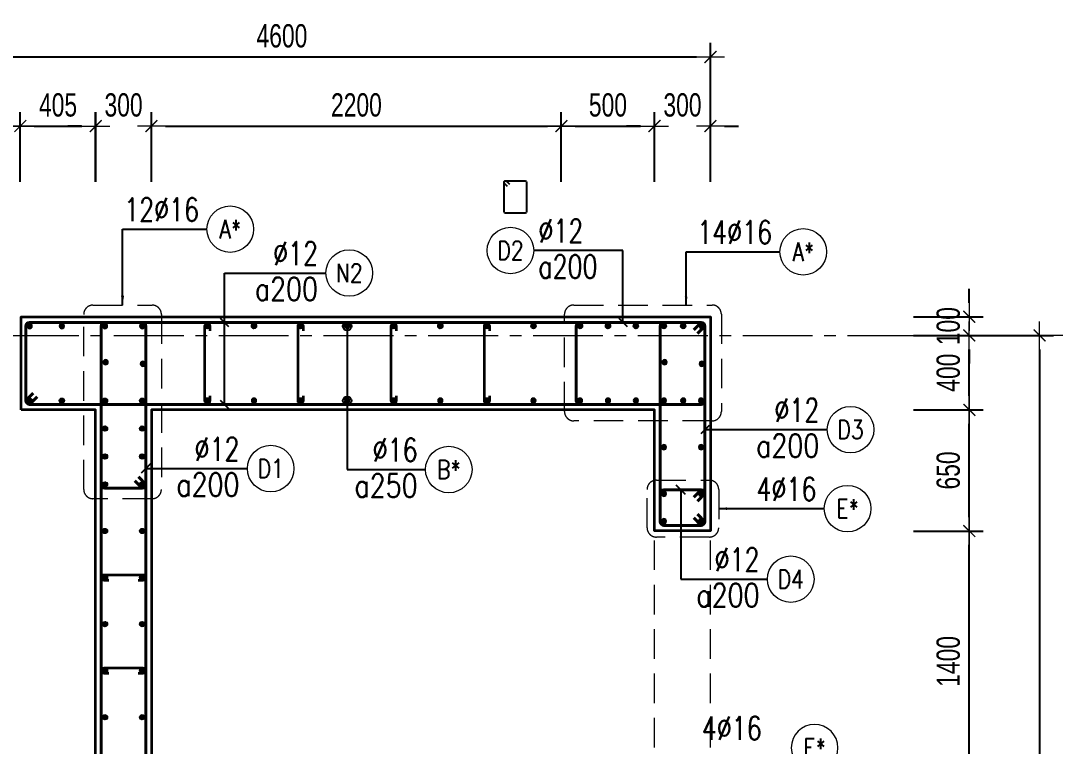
# Model space of a CAD drawing. Header units: millimetres. Extents: x 738475 to 1279438, y -34239 to 156422.
# Drawn here: x 1087010 to 1092563, y 31740 to 35636 of the extents above; entities that cross this region are included whole.
import ezdxf
from ezdxf.enums import TextEntityAlignment as Align

# ---------------------------------------------------------------- set-up
doc = ezdxf.new("R2010")
doc.units = ezdxf.units.MM
doc.header["$MEASUREMENT"] = 0
for name, pattern in [('HIDDEN2', [4.7625, 3.175, -1.5875]), ('HT_Dim Grid$0$CENTER2', [1.125, 0.75, -0.125, 0.125, -0.125]), ('HT_Grid$0$CENTER2', [1.125, 0.75, -0.125, 0.125, -0.125])]:
    doc.linetypes.add(name, pattern=pattern)
doc.layers.get('0').update_dxf_attribs({"lineweight": 20})
doc.layers.get('Defpoints').update_dxf_attribs({"color": 151, "lineweight": 9})
for name, color, linetype, lineweight in [('HT_Dim Grid$0$NDC_S_AXIS', 5, 'HT_Dim Grid$0$CENTER2', 13), ('HT_Dim Grid$0$NDC_S_SYMBOL', 1, 'Continuous', 15), ('HT_Dim Grid$0$NDC_S_TEXT SYMBOL', 7, 'Continuous', 20), ('HT_Grid$0$NDC_S_AXIS', 5, 'HT_Grid$0$CENTER2', 13), ('KC-LEADER', 153, 'Continuous', 18), ('KC-THEP', 6, 'Continuous', 40), ('NDC_S_BEAM', 3, 'HIDDEN2', 20), ('NDC_S_DIM', 1, 'Continuous', 15), ('NDC_S_HIDDEN', 8, 'HIDDEN2', 13), ('NDC_S_LEADER', 1, 'Continuous', 15), ('NDC_S_REBAR', 4, 'Continuous', 35), ('NDC_S_STIRRUP', 4, 'Continuous', 40), ('NDC_S_VN TEXT', 7, 'Continuous', 20), ('NDC_S_WALL', 6, 'Continuous', 35)]:
    doc.layers.add(name, color=color, linetype=linetype, lineweight=lineweight)
doc.layers.add('Ligature', color=1, linetype='Continuous')
doc.styles.add('HT_Dim Grid$0$NDC_ANNO', font='', dxfattribs={"width": 0.8})
doc.styles.add('NDC_ARIAL', font='arial.ttf', dxfattribs={"width": 0.85})
doc.styles.add('NDC_DIM', font='', dxfattribs={"width": 0.75})
doc.styles.add('NDC_EN TXT', font='romans.shx', dxfattribs={"width": 0.8})
doc.styles.get('HT_Dim Grid$0$NDC_ANNO').set_extended_font_data('Dotum')
doc.styles.get('NDC_DIM').set_extended_font_data('Dotum')
doc.dimstyles.new('NDC_1-50', dxfattribs={"dimscale": 50, "dimtxt": 2.5, "dimasz": 1, "dimexe": 1.5, "dimexo": 0, "dimgap": 0.8, "dimtad": 1, "dimdec": 0, "dimdsep": 46, "dimtxsty": 'NDC_ARIAL', "dimblk": 'DIMMARK', "dimcen": 49999.938995, "dimdle": 1.5, "dimclrd": 1, "dimclre": 1, "dimclrt": 3, "dimadec": 0, "dimazin": 0, "dimtfac": 1, "dimtdec": 0, "dimtix": 1, "dimtmove": 2, "dimatfit": 3, "dimfxl": 1, "dimarcsym": 0})
doc.dimstyles.new('NDC_dim_30', dxfattribs={"dimscale": 30, "dimtxt": 2.5, "dimasz": 1.5, "dimexe": 1.5, "dimexo": 2.5, "dimgap": 1, "dimtad": 1, "dimdec": 0, "dimzin": 0, "dimdsep": 46, "dimtxsty": 'NDC_DIM', "dimblk": 'DIMMARK', "dimcen": 0.09, "dimdle": 1.2, "dimclrd": 1, "dimclre": 1, "dimclrt": 3, "dimadec": 0, "dimazin": 0, "dimtfac": 1, "dimtdec": 0, "dimtix": 1, "dimtofl": 0, "dimtmove": 0, "dimatfit": 3, "dimfxl": 6, "dimfxlon": 1, "dimtolj": 1, "dimtzin": 0, "dimarcsym": 0})
doc.dimstyles.new('NDC_dim_50', dxfattribs={"dimscale": 50, "dimtxt": 2.5, "dimasz": 1.5, "dimexe": 1.5, "dimexo": 2.5, "dimgap": 1, "dimtad": 1, "dimdec": 0, "dimzin": 0, "dimdsep": 46, "dimtxsty": 'NDC_DIM', "dimblk": 'DIMMARK', "dimcen": 0.09, "dimdle": 1.2, "dimclrd": 1, "dimclre": 1, "dimclrt": 3, "dimadec": 0, "dimazin": 0, "dimtfac": 1, "dimtdec": 0, "dimtix": 1, "dimtofl": 0, "dimtmove": 0, "dimatfit": 3, "dimfxl": 6, "dimfxlon": 1, "dimtolj": 1, "dimtzin": 0, "dimarcsym": 0})

# ---------------------------------------------------------------- blocks, each defined once
blk = doc.blocks.new('THEP')
at = {"layer": 'KC-LEADER', "color": 6}
blk.add_circle((0, 0), 14, dxfattribs=at)
at = {"layer": 'KC-THEP'}
for p, q in [((-14, 0), (14, 0)), ((9.9, 9.9), (-9.9, -9.9)), ((-9.9, 9.9), (9.9, -9.9)), ((0, 14), (0, -14))]:
    blk.add_line(p, q, dxfattribs=at)
blk = doc.blocks.new('*U13')
blk.add_circle((-2.5, 0), 2.5)
at = {"layer": 'NDC_S_VN TEXT', "color": 3, "style": 'NDC_EN TXT', "width": 0.75}
blk.add_attdef('DK1', (0.5, 0.85), '', height=2.5, dxfattribs=at)
at = {"layer": 'NDC_S_VN TEXT', "color": 7, "style": 'NDC_EN TXT', "width": 0.8}
blk.add_attdef('SH2', text='', height=2, dxfattribs=at).set_placement((-2.5, 0), align=Align.MIDDLE)
blk = doc.blocks.new('DIMMARK')
at = {"layer": 'NDC_S_DIM', "color": 1}
blk.add_line((-1.5, 0), (1, 0), dxfattribs=at)
at = {"layer": 'NDC_S_DIM', "color": 2, "const_width": 0.1}
blk.add_lwpolyline([(-0.424, -0.424), (0.424, 0.424)], dxfattribs=at)
blk = doc.blocks.new('*U10')
blk.add_circle((2.5, 0), 2.5)
at = {"layer": 'NDC_S_VN TEXT', "color": 3, "style": 'NDC_EN TXT'}
for tag, width, p in [('DK2', 0.75, (-0.85, 0.85)), ('KC2', 0.8, (-0.85, -2.97))]:
    blk.add_attdef(tag, text='', height=2.5, dxfattribs=dict(at, width=width)).set_placement(p, align=Align.RIGHT)
at = {"layer": 'NDC_S_VN TEXT', "color": 7, "style": 'NDC_EN TXT', "width": 0.8}
blk.add_attdef('SH3', text='', height=2, dxfattribs=at).set_placement((2.5, 0), align=Align.MIDDLE)
blk = doc.blocks.new('*U9')
blk.add_circle((2.5, 0), 2.5)
at = {"layer": 'NDC_S_VN TEXT', "color": 3, "style": 'NDC_EN TXT', "width": 0.75}
blk.add_attdef('DK2', text='', height=2.5, dxfattribs=at).set_placement((-0.85, 0.85), align=Align.RIGHT)
at = {"layer": 'NDC_S_VN TEXT', "color": 7, "style": 'NDC_EN TXT', "width": 0.8}
blk.add_attdef('SH3', text='', height=2, dxfattribs=at).set_placement((2.5, 0), align=Align.MIDDLE)
blk = doc.blocks.new('*U11')
blk.add_circle((-2.5, 0), 2.5)
at = {"layer": 'NDC_S_VN TEXT', "color": 3, "style": 'NDC_EN TXT', "width": 0.75}
for tag, p in [('DK1', (0.5, 0.85)), ('KC1', (0.5, -2.97))]:
    blk.add_attdef(tag, p, '', height=2.5, dxfattribs=at)
at = {"layer": 'NDC_S_VN TEXT', "color": 7, "style": 'NDC_EN TXT', "width": 0.8}
blk.add_attdef('SH2', text='', height=2, dxfattribs=at).set_placement((-2.5, 0), align=Align.MIDDLE)
blk = doc.blocks.new('*D880')
at = {"layer": 'Defpoints', "color": 0, "transparency": 16777216}
for p in [(1090711.7, 32896.2), (1092101.2, 32896.2), (1090711.7, 31496.2)]:
    blk.add_point(p, dxfattribs=at)
at = {"layer": 'NDC_S_DIM', "color": 1, "lineweight": -2, "transparency": 16777216}
for p, q in [((1091801.2, 32896.2), (1092176.2, 32896.2)), ((1092101.2, 31571.2), (1092101.2, 32821.2)), ((1091801.2, 31496.2), (1092176.2, 31496.2))]:
    blk.add_line(p, q, dxfattribs=at)
at = {"layer": 'NDC_S_DIM', "color": 1, "lineweight": -2, "transparency": 16777216, "xscale": 75, "yscale": 75, "zscale": 75}
for p, rotation in [((1092101.2, 32896.2), 90), ((1092101.2, 31496.2), 270)]:
    blk.add_blockref('DIMMARK', p, dxfattribs=dict(at, rotation=rotation))
at = {"layer": 'NDC_S_DIM', "color": 3, "transparency": 16777216, "insert": (1091988.6, 32196.2), "char_height": 125, "attachment_point": 5, "rotation": 90, "style": 'NDC_DIM'}
blk.add_mtext('\\A1;1400', dxfattribs=at)
blk = doc.blocks.new('*D881')
at = {"layer": 'Defpoints', "color": 0, "transparency": 16777216}
for p in [(1090411.7, 33546.2), (1092101.2, 33546.2), (1090711.7, 32896.2)]:
    blk.add_point(p, dxfattribs=at)
at = {"layer": 'NDC_S_DIM', "color": 1, "lineweight": -2, "transparency": 16777216}
for p, q in [((1091801.2, 33546.2), (1092176.2, 33546.2)), ((1092101.2, 32971.2), (1092101.2, 33471.2)), ((1091801.2, 32896.2), (1092176.2, 32896.2))]:
    blk.add_line(p, q, dxfattribs=at)
at = {"layer": 'NDC_S_DIM', "color": 1, "lineweight": -2, "transparency": 16777216, "xscale": 75, "yscale": 75, "zscale": 75}
for p, rotation in [((1092101.2, 33546.2), 90), ((1092101.2, 32896.2), 270)]:
    blk.add_blockref('DIMMARK', p, dxfattribs=dict(at, rotation=rotation))
at = {"layer": 'NDC_S_DIM', "color": 3, "transparency": 16777216, "insert": (1091988.6, 33221.2), "char_height": 125, "attachment_point": 5, "rotation": 90, "style": 'NDC_DIM'}
blk.add_mtext('\\A1;650', dxfattribs=at)
blk = doc.blocks.new('*D882')
at = {"layer": 'Defpoints', "color": 0, "transparency": 16777216}
for p in [(1090711.7, 33946.2), (1092101.2, 33946.2), (1090411.7, 33546.2)]:
    blk.add_point(p, dxfattribs=at)
at = {"layer": 'NDC_S_DIM', "color": 1, "lineweight": -2, "transparency": 16777216}
for p, q in [((1091801.2, 33946.2), (1092176.2, 33946.2)), ((1092101.2, 33621.2), (1092101.2, 33871.2)), ((1091801.2, 33546.2), (1092176.2, 33546.2))]:
    blk.add_line(p, q, dxfattribs=at)
at = {"layer": 'NDC_S_DIM', "color": 1, "lineweight": -2, "transparency": 16777216, "xscale": 75, "yscale": 75, "zscale": 75}
for p, rotation in [((1092101.2, 33946.2), 90), ((1092101.2, 33546.2), 270)]:
    blk.add_blockref('DIMMARK', p, dxfattribs=dict(at, rotation=rotation))
at = {"layer": 'NDC_S_DIM', "color": 3, "transparency": 16777216, "insert": (1091988.6, 33746.2), "char_height": 125, "attachment_point": 5, "rotation": 90, "style": 'NDC_DIM'}
blk.add_mtext('\\A1;400', dxfattribs=at)
blk = doc.blocks.new('*D883')
at = {"layer": 'Defpoints', "color": 0, "transparency": 16777216}
for p in [(1090770.2, 33946.2), (1090711.7, 24946.2), (1092477.7, 24946.2)]:
    blk.add_point(p, dxfattribs=at)
at = {"layer": 'NDC_S_DIM', "color": 1, "lineweight": -2, "transparency": 16777216}
for p, q in [((1092177.7, 33946.2), (1092552.7, 33946.2)), ((1092477.7, 33871.2), (1092477.7, 25021.2)), ((1092177.7, 24946.2), (1092552.7, 24946.2))]:
    blk.add_line(p, q, dxfattribs=at)
at = {"layer": 'NDC_S_DIM', "color": 1, "lineweight": -2, "transparency": 16777216, "xscale": 75, "yscale": 75, "zscale": 75}
for p, rotation in [((1092477.7, 33946.2), 90), ((1092477.7, 24946.2), 270)]:
    blk.add_blockref('DIMMARK', p, dxfattribs=dict(at, rotation=rotation))
at = {"layer": 'NDC_S_DIM', "color": 3, "transparency": 16777216, "insert": (1092365.1, 29446.2), "char_height": 125, "attachment_point": 5, "rotation": 90, "style": 'NDC_DIM'}
blk.add_mtext('\\A1;9000', dxfattribs=at)
blk = doc.blocks.new('*D885')
at = {"layer": 'Defpoints', "color": 0, "transparency": 16777216}
for p in [(1087711.7, 35070.5), (1087411.7, 33546.2), (1087711.7, 33546.2)]:
    blk.add_point(p, dxfattribs=at)
at = {"layer": 'NDC_S_DIM', "color": 1, "lineweight": -2, "transparency": 16777216}
for p, q in [((1087411.7, 34770.5), (1087411.7, 35145.5)), ((1087711.7, 34770.5), (1087711.7, 35145.5)), ((1087336.7, 35070.5), (1087261.7, 35070.5)), ((1087786.7, 35070.5), (1087861.7, 35070.5))]:
    blk.add_line(p, q, dxfattribs=at)
at = {"layer": 'NDC_S_DIM', "color": 1, "lineweight": -2, "transparency": 16777216, "xscale": 75, "yscale": 75, "zscale": 75}
blk.add_blockref('DIMMARK', (1087411.7, 35070.5), dxfattribs=at)
at = {"layer": 'NDC_S_DIM', "color": 1, "lineweight": -2, "transparency": 16777216, "xscale": 75, "yscale": 75, "zscale": 75, "rotation": 180}
blk.add_blockref('DIMMARK', (1087711.7, 35070.5), dxfattribs=at)
at = {"layer": 'NDC_S_DIM', "color": 3, "transparency": 16777216, "insert": (1087561.7, 35183.1), "char_height": 125, "attachment_point": 5, "style": 'NDC_DIM'}
blk.add_mtext('\\A1;300', dxfattribs=at)
blk = doc.blocks.new('*D886')
at = {"layer": 'Defpoints', "color": 0, "transparency": 16777216}
for p in [(1089911.3, 35070.5), (1089911.3, 33798.6), (1087711.7, 33546.2)]:
    blk.add_point(p, dxfattribs=at)
at = {"layer": 'NDC_S_DIM', "color": 1, "lineweight": -2, "transparency": 16777216}
for p, q in [((1087711.7, 34770.5), (1087711.7, 35145.5)), ((1089911.3, 34770.5), (1089911.3, 35145.5)), ((1087786.7, 35070.5), (1089836.3, 35070.5))]:
    blk.add_line(p, q, dxfattribs=at)
at = {"layer": 'NDC_S_DIM', "color": 1, "lineweight": -2, "transparency": 16777216, "xscale": 75, "yscale": 75, "zscale": 75, "rotation": 180}
blk.add_blockref('DIMMARK', (1087711.7, 35070.5), dxfattribs=at)
at = {"layer": 'NDC_S_DIM', "color": 1, "lineweight": -2, "transparency": 16777216, "xscale": 75, "yscale": 75, "zscale": 75}
blk.add_blockref('DIMMARK', (1089911.3, 35070.5), dxfattribs=at)
at = {"layer": 'NDC_S_DIM', "color": 3, "transparency": 16777216, "insert": (1088811.5, 35183.1), "char_height": 125, "attachment_point": 5, "style": 'NDC_DIM'}
blk.add_mtext('\\A1;2200', dxfattribs=at)
blk = doc.blocks.new('*D887')
at = {"layer": 'Defpoints', "color": 0, "transparency": 16777216}
for p in [(1090411.7, 35070.5), (1089911.3, 33798.6), (1090411.7, 33546.2)]:
    blk.add_point(p, dxfattribs=at)
at = {"layer": 'NDC_S_DIM', "color": 1, "lineweight": -2, "transparency": 16777216}
for p, q in [((1089911.3, 34770.5), (1089911.3, 35145.5)), ((1090411.7, 34770.5), (1090411.7, 35145.5)), ((1089986.3, 35070.5), (1090336.7, 35070.5))]:
    blk.add_line(p, q, dxfattribs=at)
at = {"layer": 'NDC_S_DIM', "color": 1, "lineweight": -2, "transparency": 16777216, "xscale": 75, "yscale": 75, "zscale": 75, "rotation": 180}
blk.add_blockref('DIMMARK', (1089911.3, 35070.5), dxfattribs=at)
at = {"layer": 'NDC_S_DIM', "color": 1, "lineweight": -2, "transparency": 16777216, "xscale": 75, "yscale": 75, "zscale": 75}
blk.add_blockref('DIMMARK', (1090411.7, 35070.5), dxfattribs=at)
at = {"layer": 'NDC_S_DIM', "color": 3, "transparency": 16777216, "insert": (1090161.5, 35183.1), "char_height": 125, "attachment_point": 5, "style": 'NDC_DIM'}
blk.add_mtext('\\A1;500', dxfattribs=at)
blk = doc.blocks.new('*D888')
at = {"layer": 'Defpoints', "color": 0, "transparency": 16777216}
for p in [(1090711.7, 35070.5), (1090711.7, 34046.2), (1090411.7, 33546.2)]:
    blk.add_point(p, dxfattribs=at)
at = {"layer": 'NDC_S_DIM', "color": 1, "lineweight": -2, "transparency": 16777216}
for p, q in [((1090411.7, 34770.5), (1090411.7, 35145.5)), ((1090711.7, 34770.5), (1090711.7, 35145.5)), ((1090336.7, 35070.5), (1090261.7, 35070.5)), ((1090786.7, 35070.5), (1090861.7, 35070.5))]:
    blk.add_line(p, q, dxfattribs=at)
at = {"layer": 'NDC_S_DIM', "color": 1, "lineweight": -2, "transparency": 16777216, "xscale": 75, "yscale": 75, "zscale": 75}
blk.add_blockref('DIMMARK', (1090411.7, 35070.5), dxfattribs=at)
at = {"layer": 'NDC_S_DIM', "color": 1, "lineweight": -2, "transparency": 16777216, "xscale": 75, "yscale": 75, "zscale": 75, "rotation": 180}
blk.add_blockref('DIMMARK', (1090711.7, 35070.5), dxfattribs=at)
at = {"layer": 'NDC_S_DIM', "color": 3, "transparency": 16777216, "insert": (1090561.7, 35183.1), "char_height": 125, "attachment_point": 5, "style": 'NDC_DIM'}
blk.add_mtext('\\A1;300', dxfattribs=at)
blk = doc.blocks.new('*D892')
at = {"layer": 'Defpoints', "color": 0, "transparency": 16777216}
for p in [(1087007.4, 35070.5), (1086207, 33986.2), (1087007.4, 33862.5)]:
    blk.add_point(p, dxfattribs=at)
at = {"layer": 'NDC_S_DIM', "color": 1, "lineweight": -2, "transparency": 16777216}
for p, q in [((1086207, 34770.5), (1086207, 35145.5)), ((1087007.4, 34770.5), (1087007.4, 35145.5)), ((1086282, 35070.5), (1086932.4, 35070.5))]:
    blk.add_line(p, q, dxfattribs=at)
at = {"layer": 'NDC_S_DIM', "color": 1, "lineweight": -2, "transparency": 16777216, "xscale": 75, "yscale": 75, "zscale": 75, "rotation": 180}
blk.add_blockref('DIMMARK', (1086207, 35070.5), dxfattribs=at)
at = {"layer": 'NDC_S_DIM', "color": 1, "lineweight": -2, "transparency": 16777216, "xscale": 75, "yscale": 75, "zscale": 75}
blk.add_blockref('DIMMARK', (1087007.4, 35070.5), dxfattribs=at)
at = {"layer": 'NDC_S_DIM', "color": 3, "transparency": 16777216, "insert": (1086607.2, 35183.1), "char_height": 125, "attachment_point": 5, "style": 'NDC_DIM'}
blk.add_mtext('\\A1;800', dxfattribs=at)
blk = doc.blocks.new('*D893')
at = {"layer": 'Defpoints', "color": 0, "transparency": 16777216}
for p in [(1087412.7, 35070.5), (1087007.4, 33862.5), (1087412.7, 33546.2)]:
    blk.add_point(p, dxfattribs=at)
at = {"layer": 'NDC_S_DIM', "color": 1, "lineweight": -2, "transparency": 16777216}
for p, q in [((1087007.4, 34770.5), (1087007.4, 35145.5)), ((1087412.7, 34770.5), (1087412.7, 35145.5)), ((1087082.4, 35070.5), (1087337.7, 35070.5))]:
    blk.add_line(p, q, dxfattribs=at)
at = {"layer": 'NDC_S_DIM', "color": 1, "lineweight": -2, "transparency": 16777216, "xscale": 75, "yscale": 75, "zscale": 75, "rotation": 180}
blk.add_blockref('DIMMARK', (1087007.4, 35070.5), dxfattribs=at)
at = {"layer": 'NDC_S_DIM', "color": 1, "lineweight": -2, "transparency": 16777216, "xscale": 75, "yscale": 75, "zscale": 75}
blk.add_blockref('DIMMARK', (1087412.7, 35070.5), dxfattribs=at)
at = {"layer": 'NDC_S_DIM', "color": 3, "transparency": 16777216, "insert": (1087210, 35183.1), "char_height": 125, "attachment_point": 5, "style": 'NDC_DIM'}
blk.add_mtext('\\A1;405', dxfattribs=at)
blk = doc.blocks.new('*D901')
at = {"layer": 'Defpoints', "color": 0, "ltscale": 200, "transparency": 16777216}
for p in [(1090711.7, 35441.5), (1086111.7, 34209.6), (1090711.7, 34046.2)]:
    blk.add_point(p, dxfattribs=at)
at = {"layer": 'NDC_S_DIM', "color": 1, "lineweight": -2, "ltscale": 200, "transparency": 16777216}
for p, q in [((1086111.7, 35141.5), (1086111.7, 35516.5)), ((1090711.7, 35141.5), (1090711.7, 35516.5)), ((1086186.7, 35441.5), (1090636.7, 35441.5))]:
    blk.add_line(p, q, dxfattribs=at)
at = {"layer": 'NDC_S_DIM', "color": 1, "lineweight": -2, "ltscale": 200, "transparency": 16777216, "xscale": 75, "yscale": 75, "zscale": 75, "rotation": 180}
blk.add_blockref('DIMMARK', (1086111.7, 35441.5), dxfattribs=at)
at = {"layer": 'NDC_S_DIM', "color": 1, "lineweight": -2, "ltscale": 200, "transparency": 16777216, "xscale": 75, "yscale": 75, "zscale": 75}
blk.add_blockref('DIMMARK', (1090711.7, 35441.5), dxfattribs=at)
at = {"layer": 'NDC_S_DIM', "color": 3, "ltscale": 200, "transparency": 16777216, "insert": (1088411.7, 35554.1), "char_height": 125, "attachment_point": 5, "style": 'NDC_DIM'}
blk.add_mtext('\\A1;4600', dxfattribs=at)
blk = doc.blocks.new('*U20')
at = {"layer": 'HT_Dim Grid$0$NDC_S_SYMBOL'}
blk.add_line((5, 0), (9, 0), dxfattribs=at)
blk.add_circle((0, 0), 5, dxfattribs=at)
at = {"layer": 'HT_Dim Grid$0$NDC_S_TEXT SYMBOL', "color": 7, "style": 'HT_Dim Grid$0$NDC_ANNO', "width": 0.8}
blk.add_attdef('GRID', text='', height=4, rotation=270, dxfattribs=at).set_placement((0, 0), align=Align.MIDDLE)
blk = doc.blocks.new('*D906')
at = {"layer": 'Defpoints', "color": 0, "ltscale": 200, "transparency": 16777216}
for p in [(1090711.7, 34046.2), (1092101.2, 34046.2), (1090711.7, 33946.2)]:
    blk.add_point(p, dxfattribs=at)
at = {"layer": 'NDC_S_DIM', "color": 1, "lineweight": -2, "ltscale": 200, "transparency": 16777216}
for p, q in [((1092101.2, 34121.2), (1092101.2, 34196.2)), ((1091801.2, 34046.2), (1092176.2, 34046.2)), ((1091801.2, 33946.2), (1092176.2, 33946.2)), ((1092101.2, 33871.2), (1092101.2, 33796.2))]:
    blk.add_line(p, q, dxfattribs=at)
at = {"layer": 'NDC_S_DIM', "color": 1, "lineweight": -2, "ltscale": 200, "transparency": 16777216, "xscale": 75, "yscale": 75, "zscale": 75}
for p, rotation in [((1092101.2, 34046.2), 270), ((1092101.2, 33946.2), 90)]:
    blk.add_blockref('DIMMARK', p, dxfattribs=dict(at, rotation=rotation))
at = {"layer": 'NDC_S_DIM', "color": 3, "ltscale": 200, "transparency": 16777216, "insert": (1091988.6, 33996.2), "char_height": 125, "attachment_point": 5, "rotation": 90, "style": 'NDC_DIM'}
blk.add_mtext('\\A1;100', dxfattribs=at)

msp = doc.modelspace()

# ---------------------------------------------------------------- linework, layer by layer
at = {"layer": 'HT_Grid$0$NDC_S_AXIS', "ltscale": 500}
msp.add_line((1082447.184, 33946.245), (1092477.672, 33946.245), dxfattribs=at)
at = {"layer": 'Ligature'}
msp.add_lwpolyline([(1089622.06, 34746.264), (1089606.094, 34762.23, -0.66817864), (1089611.867, 34776.168), (1089716.496, 34776.168, -0.41421356), (1089724.661, 34768.003), (1089724.661, 34610.896, -0.41421356), (1089716.496, 34602.731), (1089611.867, 34602.731, -0.41421356), (1089603.702, 34610.896), (1089603.702, 34768.003, -0.66817864), (1089617.64, 34773.777), (1089633.606, 34757.811)], format="xyb", dxfattribs=at)
at = {"layer": 'NDC_S_BEAM', "ltscale": 50}
for p, q in [((1090411.717, 31496.245), (1090411.717, 32896.245)), ((1090711.717, 31496.245), (1090711.717, 32896.245))]:
    msp.add_line(p, q, dxfattribs=at)
at = {"layer": 'NDC_S_HIDDEN', "ltscale": 50}
for points in [[(1087397.634, 34109.027), (1087714.785, 34109.027, -0.41421356), (1087764.785, 34059.027), (1087764.785, 33119.696, -0.41421356), (1087714.785, 33069.696), (1087397.634, 33069.696, -0.41421356), (1087347.634, 33119.696), (1087347.634, 34059.027, -0.41421356)], [(1089978.278, 34109.616), (1090720.238, 34109.616, -0.41421356), (1090770.238, 34059.616), (1090770.238, 33537.552, -0.41421356), (1090720.238, 33487.552), (1089978.278, 33487.552, -0.41421356), (1089928.278, 33537.552), (1089928.278, 34059.616, -0.41421356)], [(1090421.45, 33168.852), (1090706.207, 33168.852, -0.41421356), (1090756.207, 33118.852), (1090756.207, 32913.844, -0.41421356), (1090706.207, 32863.844), (1090421.45, 32863.844, -0.41421356), (1090371.45, 32913.844), (1090371.45, 33118.852, -0.41421356)]]:
    msp.add_lwpolyline(points, format="xyb", close=True, dxfattribs=at)
at = {"layer": 'NDC_S_REBAR'}
for points in [[(1088026.717, 33971.245), (1088026.717, 33996.245, 1), (1087996.717, 33996.245), (1087996.717, 33596.245, 1), (1088026.717, 33596.245), (1088026.717, 33621.245)], [(1088526.717, 33971.245), (1088526.717, 33996.245, 1), (1088496.717, 33996.245), (1088496.717, 33596.245, 1), (1088526.717, 33596.245), (1088526.717, 33621.245)], [(1089026.717, 33971.245), (1089026.717, 33996.245, 1), (1088996.717, 33996.245), (1088996.717, 33596.245, 1), (1089026.717, 33596.245), (1089026.717, 33621.245)], [(1089526.717, 33971.245), (1089526.717, 33996.245, 1), (1089496.717, 33996.245), (1089496.717, 33596.245, 1), (1089526.717, 33596.245), (1089526.717, 33621.245)], [(1087483.255, 32631.245), (1087458.255, 32631.245, -1), (1087458.255, 32661.245), (1087665.279, 32661.245, -1), (1087665.279, 32631.245), (1087640.279, 32631.245)], [(1087483.255, 32131.245), (1087458.255, 32131.245, -1), (1087458.255, 32161.245), (1087665.279, 32161.245, -1), (1087665.279, 32131.245), (1087640.279, 32131.245)]]:
    msp.add_lwpolyline(points, format="xyb", dxfattribs=at)
at = {"layer": 'NDC_S_STIRRUP'}
for points in [[(1087097.377, 33616.245), (1087057.377, 33576.245, -0.41421356), (1087037.377, 33596.245), (1087037.377, 33996.245, -0.41421356), (1087057.377, 34016.245), (1090661.73, 34016.243, -0.41421356), (1090681.73, 33996.243), (1090681.73, 33596.243, -0.41421356), (1090661.73, 33576.243), (1087057.377, 33576.245, -0.41421356), (1087037.377, 33596.245), (1087077.377, 33636.245)], [(1087641.717, 24936.245), (1087681.717, 24896.245, -0.41421356), (1087661.717, 24876.245), (1087461.717, 24876.245, -0.41421356), (1087441.717, 24896.245), (1087441.717, 33996.245, -0.41421356), (1087461.717, 34016.245), (1087661.717, 34016.245, -0.41421356), (1087681.717, 33996.245), (1087681.717, 24896.245, -0.41421356), (1087661.717, 24876.245), (1087621.717, 24916.245)], [(1087641.828, 33186.245), (1087681.828, 33146.245, -0.41421356), (1087661.828, 33126.245), (1087461.828, 33126.245, -0.41421356), (1087441.828, 33146.245), (1087441.717, 33996.245, -0.41421356), (1087461.717, 34016.245), (1087661.717, 34016.245, -0.41421356), (1087681.717, 33996.245), (1087681.828, 33146.245, -0.41421356), (1087661.828, 33126.245), (1087621.828, 33166.245)], [(1090621.717, 33976.245), (1090661.717, 34016.245, -0.41421356), (1090681.717, 33996.245), (1090681.717, 33596.245, -0.41421356), (1090661.717, 33576.245), (1090011.717, 33576.245, -0.41421356), (1089991.717, 33596.245), (1089991.717, 33996.245, -0.41421356), (1090011.717, 34016.245), (1090661.717, 34016.245, -0.41421356), (1090681.717, 33996.245), (1090641.717, 33956.245)], [(1090641.828, 32986.245), (1090681.828, 32946.245, -0.41421356), (1090661.828, 32926.245), (1090461.828, 32926.245, -0.41421356), (1090441.828, 32946.245), (1090441.717, 33996.245, -0.41421356), (1090461.717, 34016.245), (1090661.717, 34016.245, -0.41421356), (1090681.717, 33996.245), (1090681.828, 32946.245, -0.41421356), (1090661.828, 32926.245), (1090621.828, 32966.245)], [(1090641.717, 33057.215), (1090681.717, 33097.215, 0.41421356), (1090661.717, 33117.215), (1090461.717, 33117.215, 0.41421356), (1090441.717, 33097.215), (1090441.717, 32946.245, 0.41421356), (1090461.717, 32926.245), (1090661.717, 32926.245, 0.41421356), (1090681.717, 32946.245), (1090681.717, 33097.215, 0.41421356), (1090661.717, 33117.215), (1090621.717, 33077.215)]]:
    msp.add_lwpolyline(points, format="xyb", dxfattribs=at)
at = {"layer": 'NDC_S_WALL'}
for points in [[(1087011.717, 33546.245), (1087011.717, 34046.245), (1090711.717, 34046.245), (1090711.717, 32896.245), (1090411.717, 32896.245), (1090411.717, 33546.245), (1087711.717, 33546.245), (1087711.717, 25346.245)], [(1087411.717, 31046.245), (1087411.717, 33546.245), (1087011.717, 33546.245)]]:
    msp.add_lwpolyline(points, dxfattribs=at)

# ---------------------------------------------------------------- block references
at = {"layer": 'HT_Dim Grid$0$NDC_S_AXIS'}
ref = msp.add_blockref('*U20', (1092927.672, 33946.245), dxfattribs=dict(at, xscale=-50, yscale=50, zscale=50))
ref.add_attrib('GRID', 'Y4', dxfattribs={"layer": 'HT_Dim Grid$0$NDC_S_TEXT SYMBOL', "color": 7, "height": 200, "style": 'HT_Dim Grid$0$NDC_ANNO', "width": 0.8}).set_placement((1092927.672, 33946.245), align=Align.MIDDLE)
at = {"layer": 'KC-THEP', "xscale": -1}
for p, rotation in [((1087057.377, 33996.245), 170.331435563619), ((1087230.457, 33996.245), 170.331435563619), ((1087461.828, 33996.245), 350.3314355636191), ((1087661.828, 33996.245), 350.3314355636191), ((1090665.23, 33996.245), 170.331435563619), ((1087465.34, 33802.426), 350.3314355636191), ((1087665.34, 33793.902), 350.3314355636191), ((1090465.23, 33802.426), 350.3314355636191), ((1090665.23, 33793.902), 350.3314355636191), ((1088011.717, 33596.245), 170.331435563619), ((1088261.717, 33596.245), 170.331435563619), ((1088511.717, 33596.245), 170.331435563619), ((1088761.717, 33596.245), 170.331435563619), ((1089011.717, 33596.245), 170.331435563619), ((1089261.717, 33596.245), 170.331435563619), ((1089511.717, 33596.245), 170.331435563619), ((1089761.717, 33596.245), 170.331435563619), ((1090011.717, 33596.245), 170.331435563619), ((1090161.717, 33596.245), 170.331435563619), ((1090311.717, 33596.245), 170.331435563619), ((1090461.717, 33596.245), 170.331435563619), ((1090565.498, 33596.245), 170.331435563619), ((1090661.717, 33596.245), 170.331435563619), ((1090461.717, 33346.245), 170.331435563619), ((1090661.717, 33346.245), 170.331435563619), ((1090461.717, 33096.245), 170.331435563619), ((1090661.717, 33096.245), 170.331435563619), ((1090461.717, 32948.851), 170.331435563619), ((1090661.717, 32948.851), 170.331435563619)]:
    msp.add_blockref('THEP', p, dxfattribs=dict(at, rotation=rotation))
at = {"layer": 'KC-THEP'}
for p, rotation in [((1088011.717, 33996.245), 9.668564436380946), ((1088261.717, 33996.245), 9.668564436380946), ((1088511.717, 33996.245), 9.668564436380946), ((1088761.717, 33996.245), 9.668564436380946), ((1089011.717, 33996.245), 9.668564436380946), ((1089261.717, 33996.245), 9.668564436380946), ((1089511.717, 33996.245), 9.668564436380946), ((1089761.717, 33996.245), 9.668564436380946), ((1090011.717, 33996.245), 9.668564436380946), ((1090161.717, 33996.245), 9.668564436380946), ((1090311.717, 33996.245), 9.668564436380946), ((1090461.717, 33996.245), 9.668564436380946), ((1090565.498, 33996.245), 9.668564436380946), ((1087057.377, 33596.245), 9.668564436380946), ((1087230.457, 33596.245), 9.668564436380946), ((1087461.828, 33596.245), 189.6685644363809), ((1087661.828, 33596.245), 189.6685644363809), ((1087461.717, 33446.245), 189.6685644363809), ((1087661.717, 33446.245), 189.6685644363809), ((1087461.717, 33296.245), 189.6685644363809), ((1087661.717, 33296.245), 189.6685644363809), ((1087461.717, 33146.245), 189.6685644363807), ((1087661.717, 33146.245), 189.6685644363807), ((1087461.717, 32896.245), 189.6685644363807), ((1087661.717, 32896.245), 189.6685644363807), ((1087461.717, 32646.245), 189.6685644363807), ((1087661.717, 32646.245), 189.6685644363807), ((1087461.717, 32396.245), 189.6685644363807), ((1087661.717, 32396.245), 189.6685644363807), ((1087461.717, 32146.245), 189.6685644363807), ((1087661.717, 32146.245), 189.6685644363807), ((1087461.717, 31896.245), 189.6685644363807), ((1087661.717, 31896.245), 189.6685644363807)]:
    msp.add_blockref('THEP', p, dxfattribs=dict(at, rotation=rotation))
at = {"layer": 'NDC_S_VN TEXT', "xscale": 50, "yscale": 50, "zscale": 50}
for name, p, values in [('*U9', (1088009.153, 34516.726), {'SH3': 'A*', 'DK2': '12%%C16'}), ('*U11', (1089763.329, 34402.156), {'SH2': 'D2', 'DK1': '%%C12', 'KC1': 'a200'}), ('*U9', (1091084.934, 34395.061), {'SH3': 'A*', 'DK2': '14%%C16'}), ('*U10', (1088647.9, 34281.523), {'SH3': 'N2', 'DK2': '%%C12', 'KC2': 'a200'}), ('*U10', (1091338.53, 33440.418), {'SH3': 'D3', 'DK2': '%%C12', 'KC2': 'a200'}), ('*U10', (1088226.418, 33231.185), {'SH3': 'D1', 'DK2': '%%C12', 'KC2': 'a200'}), ('*U10', (1089182.329, 33226.263), {'SH3': 'B*', 'DK2': '%%C16', 'KC2': 'a250'}), ('*U9', (1091322.64, 33016.348), {'SH3': 'E*', 'DK2': '4%%C16'}), ('*U10', (1091017.659, 32637.562), {'SH3': 'D4', 'DK2': '%%C12', 'KC2': 'a200'})]:
    msp.add_blockref(name, p, dxfattribs=at).add_auto_attribs(values)
at = {"layer": 'NDC_S_VN TEXT'}
ref = msp.add_blockref('*U13', (1091145.57, 31732.745), dxfattribs=dict(at, xscale=-50, yscale=50, zscale=50))
ref.add_attrib('SH2', 'E*', dxfattribs={"color": 7, "height": 100, "style": 'NDC_EN TXT', "width": 0.8}).set_placement((1091270.57, 31732.745), align=Align.MIDDLE)
ref.add_attrib('DK1', '4%%C16', (1090665.212, 31775.02), dxfattribs={"color": 3, "height": 125, "style": 'NDC_EN TXT', "width": 0.75})

# ---------------------------------------------------------------- dimensions: what is measured, and where the dimension line sits
at = {"layer": 'NDC_S_DIM', "ltscale": 200}
dim = msp.add_linear_dim(base=(1090711.717, 35441.545), p1=(1086111.717, 34209.637), p2=(1090711.717, 34046.245), dimstyle='NDC_dim_50', override={"dimtmove": 1}, dxfattribs=at)
dim.commit()
dim.dimension.update_dxf_attribs({"geometry": '*D901', "text_midpoint": (1088411.717, 35554.13)})
at = {"layer": 'NDC_S_DIM'}
for base, p1, p2, picture, middle in [((1087007.377, 35070.518), (1086207.037, 33986.184), (1087007.377, 33862.468), '*D892', (1086607.207, 35183.103)), ((1087412.717, 35070.518), (1087007.377, 33862.468), (1087412.717, 33546.245), '*D893', (1087210.047, 35183.103)), ((1087711.717, 35070.518), (1087411.717, 33546.245), (1087711.717, 33546.245), '*D885', (1087561.717, 35183.103)), ((1089911.278, 35070.518), (1087711.717, 33546.245), (1089911.278, 33798.584), '*D886', (1088811.498, 35183.103)), ((1090411.717, 35070.518), (1089911.278, 33798.584), (1090411.717, 33546.245), '*D887', (1090161.498, 35183.103)), ((1090711.717, 35070.518), (1090411.717, 33546.245), (1090711.717, 34046.245), '*D888', (1090561.717, 35183.103))]:
    dim = msp.add_linear_dim(base=base, p1=p1, p2=p2, dimstyle='NDC_dim_50', override={"dimtmove": 1}, dxfattribs=at)
    dim.commit()
    dim.dimension.update_dxf_attribs({"geometry": picture, "text_midpoint": middle})
at = {"layer": 'NDC_S_DIM', "ltscale": 200}
dim = msp.add_linear_dim(base=(1092101.197, 34046.245), p1=(1090711.717, 33946.245), p2=(1090711.717, 34046.245), angle=90, dimstyle='NDC_dim_50', override={"dimtmove": 1}, dxfattribs=at)
dim.commit()
dim.dimension.update_dxf_attribs({"geometry": '*D906', "text_midpoint": (1091988.612, 33996.245)})
at = {"layer": 'NDC_S_DIM'}
for base, p1, p2, picture, middle in [((1092101.197, 33946.245), (1090411.717, 33546.245), (1090711.717, 33946.245), '*D882', (1091988.612, 33746.245)), ((1092101.197, 33546.245), (1090711.717, 32896.245), (1090411.717, 33546.245), '*D881', (1091988.612, 33221.245)), ((1092101.197, 32896.245), (1090711.717, 31496.245), (1090711.717, 32896.245), '*D880', (1091988.612, 32196.245))]:
    dim = msp.add_linear_dim(base=base, p1=p1, p2=p2, angle=90, dimstyle='NDC_dim_50', override={"dimtmove": 1}, dxfattribs=at)
    dim.commit()
    dim.dimension.update_dxf_attribs({"geometry": picture, "text_midpoint": middle})
dim = msp.add_linear_dim(base=(1092477.672, 24946.245), p1=(1090770.238, 33946.245), p2=(1090711.717, 24946.245), angle=90, dimstyle='NDC_dim_50', dxfattribs=at)
dim.commit()
dim.dimension.update_dxf_attribs({"geometry": '*D883', "text_midpoint": (1092365.087, 29446.245)})

# ---------------------------------------------------------------- leaders
at = {"layer": 'NDC_S_LEADER'}
for points, dimstyle, override in [([(1087556.209, 34109.027), (1087556.209, 34516.726), (1088009.153, 34516.726)], 'NDC_1-50', {"dimgap": 0.8, "dimtad": 0}), ([(1090241.791, 34016.245), (1090241.791, 34402.156), (1089763.329, 34402.156)], 'NDC_dim_30', {"dimtad": 0, "dimldrblk": 'Oblique'}), ([(1090581.207, 34109.616), (1090581.207, 34395.061), (1091084.934, 34395.061)], 'NDC_dim_30', {"dimtad": 0}), ([(1088103.161, 33576.245), (1088103.161, 34281.342), (1088647.9, 34281.342)], 'NDC_dim_30', {"dimtad": 0, "dimldrblk": 'Oblique'}), ([(1088103.161, 34016.245), (1088103.161, 34281.342), (1088647.9, 34281.342)], 'NDC_dim_30', {"dimtad": 0, "dimldrblk": 'Oblique'}), ([(1088761.717, 33995.976), (1088761.717, 33226.082), (1089182.329, 33226.082)], 'NDC_dim_30', {"dimgap": 1, "dimtad": 0, "dimldrblk": 'Origin'}), ([(1088761.717, 33595.976), (1088761.717, 33226.082), (1089182.329, 33226.082)], 'NDC_dim_30', {"dimgap": 1, "dimtad": 0, "dimldrblk": 'Origin'}), ([(1090681.776, 33440.418), (1091338.53, 33440.418)], 'NDC_dim_30', {"dimtad": 0, "dimldrblk": 'Oblique'}), ([(1087681.717, 33231.185), (1088226.418, 33231.185)], 'NDC_1-50', {"dimgap": 0.8, "dimtad": 0, "dimldrblk": 'Oblique'}), ([(1090551.991, 33117.215), (1090551.991, 32637.562), (1091017.659, 32637.562)], 'NDC_1-50', {"dimgap": 0.8, "dimtad": 0, "dimldrblk": 'Oblique'}), ([(1090756.207, 33016.348), (1091322.64, 33016.348)], 'NDC_dim_30', {"dimtad": 0})]:
    msp.add_leader(points, dimstyle=dimstyle, override=override, dxfattribs=at)

doc.saveas('drawing.dxf')
